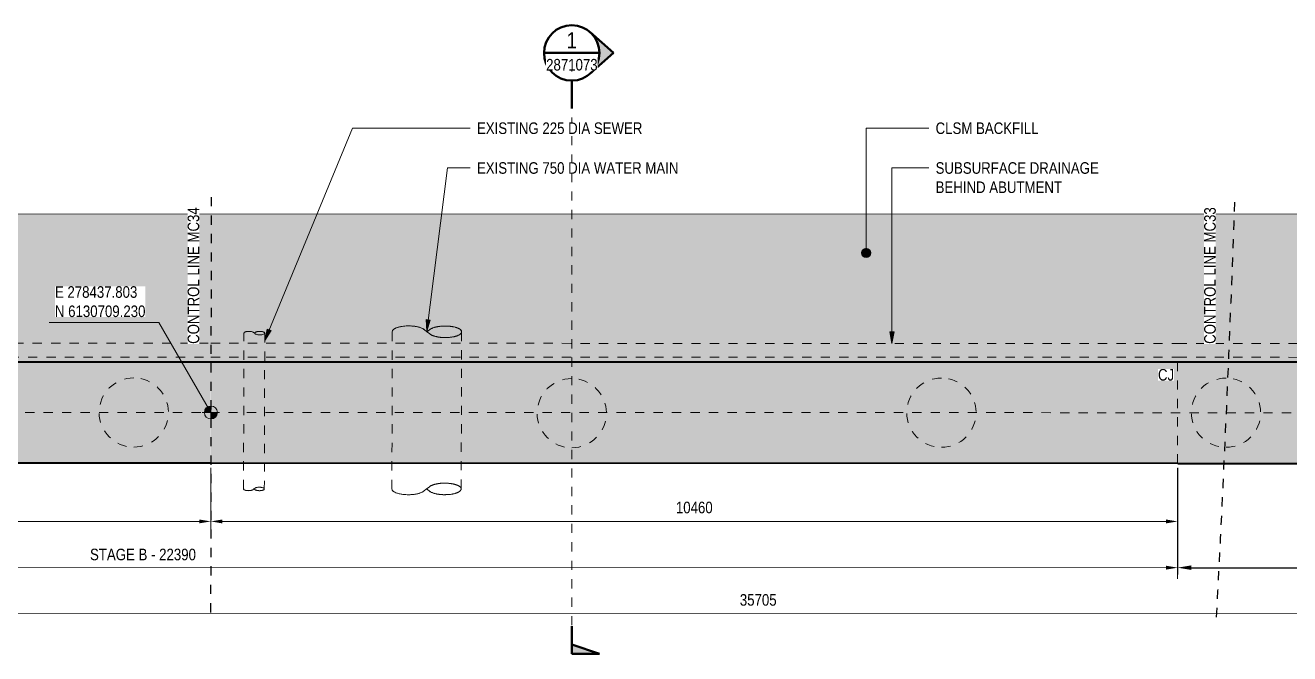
# Model space of a CAD drawing. Header units: metres. Extents: x 1652 to 1736, y -584 to 21.
# Drawn here: x 1663.91 to 1677.59, y -583.88 to -577.07 of the extents above; entities that cross this region are included whole.
import ezdxf

# ---------------------------------------------------------------- set-up
doc = ezdxf.new("R2010")
doc.units = ezdxf.units.M
for name, pattern in [('ControlLine', [0.02, 0.0125, -0.0025, 0.0025, -0.0025]), ('Dot_Section Line', [0.02, 0, -0.02]), ('JacobsDash', [0.0045, 0.003, -0.0015]), ('JacobsGridLine', [0.0145, 0.01, -0.001, 0.0025, -0.001])]:
    doc.linetypes.add(name, pattern=pattern)
doc.layers.get('Defpoints').update_dxf_attribs({"color": 41})
for name, color, linetype, lineweight in [('BRIDGE-ABUTMENT-CONC', 7, 'Continuous', 50), ('D-BDGE', 7, 'Continuous', 13), ('D-BDGE-FNDN-LINES-18-HID', 7, 'JacobsDash', 18), ('D-BDGE-LINE', 7, 'Continuous', 9), ('D-ENHA-ANNO-TEXT', 7, 'Continuous', 9), ('D-ENHA-GEN-LINE', 7, 'Continuous', 9), ('D-ENHA-GEN-LINE-GRIDS', 7, 'Continuous', 9), ('D-ENHA-TEXT', 7, 'Continuous', 9), ('D-ENHA-TEXT-DIMS', 7, 'Continuous', 9)]:
    doc.layers.add(name, color=color, linetype=linetype, lineweight=lineweight)
doc.styles.add('Arial Narrow', font='ARIALN.TTF', dxfattribs={"height": 0.175})
doc.styles.add('Arial Narrow_1', font='ARIALN.TTF', dxfattribs={"height": 0.125})
doc.dimstyles.new('____ddd____', dxfattribs={"dimscale": 0.3048, "dimtxt": 0.127929, "dimasz": 0.492126, "dimexe": 0.246063, "dimexo": 0.164042, "dimgap": 0.082021, "dimtad": 1, "dimdec": 0, "dimlfac": 1000, "dimzin": 0, "dimdsep": 46, "dimtxsty": 'Arial Narrow_1', "dimsah": 1, "dimcen": 0.09, "dimaunit": 1, "dimadec": 4, "dimazin": 0, "dimtfac": 1, "dimtdec": 4, "dimtix": 1, "dimtmove": 0, "dimatfit": 3, "dimfxl": 1, "dimtvp": 1, "dimtolj": 1, "dimtzin": 0, "dimarcsym": 2})
doc.dimstyles.new('Dimension_Standard_O__mm_', dxfattribs={"dimscale": 0.3048, "dimtxt": 0.127929, "dimasz": 0.410105, "dimexe": 0.393701, "dimexo": 0.246063, "dimgap": 0.246063, "dimtad": 1, "dimdec": 0, "dimlfac": 1000, "dimzin": 0, "dimdsep": 46, "dimtxsty": 'Arial Narrow_1', "dimsah": 1, "dimcen": 0.09, "dimaunit": 1, "dimadec": 4, "dimazin": 0, "dimtfac": 1, "dimtdec": 4, "dimtix": 1, "dimtmove": 0, "dimatfit": 3, "dimfxl": 1, "dimtvp": 1, "dimtfill": 1, "dimtolj": 1, "dimtzin": 0, "dimlwd": 18, "dimlwe": 18, "dimarcsym": 2})

# ---------------------------------------------------------------- blocks, each defined once
blk = doc.blocks.new('T2DPAA-T2D-PWA-RW-M2D-000002_ControlLinesMinor_rvt-1-DRG-2871071 - ABUTMENT A CONCRETE PLAN')
at = {"layer": 'D-BDGE', "color": 151, "linetype": 'ControlLine', "lineweight": 25, "true_color": 0x88c3ff}
blk.add_line((1665.918, -578.93), (1665.912, -583.481), dxfattribs=at)
blk.add_arc((1397.173, -569.01), 280, 357.0375, 357.96973, dxfattribs=at)
blk = doc.blocks.new('01_SFO_FRP_Pile_CastInPlace_CS - CAST-IN-PLACE PILE - 0750-7668704-DRG-2871071 - ABUTMENT A CONCRETE PLAN')
at = {"layer": 'D-BDGE-FNDN-LINES-18-HID', "color": 253, "true_color": 0x9e9e9e}
for start, end in [(90, 270), (270, 90)]:
    blk.add_arc((0, 0), 0.375, start, end, dxfattribs=at)
blk = doc.blocks.new('SC_DET_BREAK LINE - Pipe Break-5583387-DRG-2871071 - ABUTMENT A CONCRETE PLAN')
at = {"layer": 'D-BDGE-LINE', "color": 143, "lineweight": 13, "true_color": 0x78aac8}
for p, q in [((0.104, 0.006), (0.113, 0)), ((0.113, 0), (0.104, 0.006)), ((0.113, 0), (0.121, 0.006)), ((0.113, 0), (0.121, 0.006)), ((0.113, 0), (0.121, -0.006)), ((0.113, 0), (0.121, -0.006))]:
    blk.add_line(p, q, dxfattribs=at)
for centre, major_axis, start_param, end_param in [((0.054, 0), (-0.0536, 0), 5.829782, 6.283185), ((0.054, 0), (0.0536, 0), 2.212322, 2.658631), ((0.054, 0), (0.0536, 0), 1.731487, 2.18779), ((0.054, 0), (0.0536, 0), 1.273541, 1.731486), ((0.054, 0), (0.0536, 0), 0.802986, 1.25197), ((0.054, 0), (0.0536, 0), 0.321381, 0.776507), ((0.171, 0), (0.0536, 0), 2.289157, 2.304936), ((0.171, 0), (0.0536, 0), 1.772614, 1.790499), ((0.171, 0), (0.0536, 0), 1.291608, 1.303887), ((0.171, 0), (0.0536, 0), 1.261634, 1.27477), ((0.171, 0), (0.0536, 0), 3.97574, 3.994028), ((0.171, 0), (0.0536, 0), 4.471161, 4.510571), ((0.171, 0), (0.0536, 0), 4.979299, 5.021551), ((0.171, 0), (0.0536, 0), 5.491459, 5.514037)]:
    blk.add_ellipse(centre, major_axis=major_axis, ratio=0.349427, start_param=start_param, end_param=end_param, dxfattribs=at)
for points, knots in [([(0, 0), (0, 0.001), (0.001, 0.003), (0.003, 0.006), (0.007, 0.009), (0.013, 0.012), (0.019, 0.015), (0.03, 0.017), (0.045, 0.019), (0.064, 0.019), (0.082, 0.016), (0.094, 0.013), (0.101, 0.009), (0.103, 0.007), (0.104, 0.006)], [0, 0, 0, 0, 0.0625, 0.125, 0.1875, 0.25, 0.3125, 0.375, 0.5, 0.625, 0.75, 0.875, 0.9375, 1, 1, 1, 1]), ([(0.121, 0.006), (0.122, 0.007), (0.124, 0.009), (0.129, 0.012), (0.136, 0.014), (0.146, 0.017), (0.161, 0.019), (0.18, 0.019), (0.201, 0.016), (0.216, 0.011), (0.224, 0.005), (0.225, 0.002), (0.225, 0)], [0, 0, 0, 0, 0.0625, 0.125, 0.1875, 0.25, 0.375, 0.5, 0.625, 0.8125, 0.90625, 1, 1, 1, 1]), ([(0.121, -0.006), (0.122, -0.007), (0.125, -0.01), (0.133, -0.013), (0.143, -0.016), (0.159, -0.019), (0.18, -0.019), (0.204, -0.016), (0.218, -0.01), (0.224, -0.004), (0.225, -0.001), (0.225, 0)], [0, 0, 0, 0, 0.0416667, 0.0833333, 0.125, 0.1666667, 0.25, 0.3333333, 0.4166667, 0.4583333, 0.5, 0.5, 0.5, 0.5])]:
    blk.add_open_spline(points, degree=3, knots=knots, dxfattribs=at)
for points in [[(0.125, 0.009), (0.123, 0.008), (0.122, 0.007), (0.121, 0.006)], [(0.132, 0.013), (0.13, 0.012), (0.129, 0.011), (0.127, 0.011)], [(0.144, 0.016), (0.14, 0.015), (0.137, 0.015), (0.135, 0.014)], [(0.154, 0.018), (0.15, 0.017), (0.147, 0.017), (0.144, 0.016)], [(0.165, 0.019), (0.162, 0.019), (0.16, 0.018), (0.157, 0.018)], [(0.18, 0.019), (0.176, 0.019), (0.173, 0.019), (0.169, 0.019)], [(0.191, 0.017), (0.187, 0.018), (0.184, 0.018), (0.18, 0.019)], [(0.201, 0.016), (0.199, 0.016), (0.197, 0.017), (0.194, 0.017)], [(0.212, 0.012), (0.21, 0.013), (0.207, 0.014), (0.204, 0.015)], [(0.219, 0.009), (0.217, 0.01), (0.215, 0.011), (0.212, 0.012)], [(0.223, 0.005), (0.222, 0.006), (0.221, 0.007), (0.22, 0.008)], [(0.225, 0), (0.225, 0.001), (0.225, 0.003), (0.224, 0.004)]]:
    blk.add_open_spline(points, degree=3, dxfattribs=at)
blk = doc.blocks.new('SC_DET_BREAK LINE - Pipe Break-5582920-DRG-2871071 - ABUTMENT A CONCRETE PLAN')
at = {"layer": 'D-BDGE-LINE', "color": 143, "lineweight": 13, "true_color": 0x78aac8}
for p, q in [((0.348, 0.02), (0.375, 0)), ((0.375, 0), (0.348, 0.02)), ((0.375, 0), (0.402, 0.02)), ((0.375, 0), (0.402, 0.02)), ((0.375, 0), (0.402, -0.02)), ((0.375, 0), (0.402, -0.02))]:
    blk.add_line(p, q, dxfattribs=at)
for centre, major_axis, start_param, end_param in [((0.179, 0), (-0.179, 0), 6.031774, 6.283185), ((0.179, 0), (0.179, 0), 2.589456, 2.835865), ((0.179, 0), (0.179, 0), 2.318308, 2.551817), ((0.179, 0), (0.179, 0), 2.031695, 2.285263), ((0.179, 0), (0.179, 0), 1.470856, 1.990368), ((0.179, 0), (0.179, 0), 1.175735, 1.432761), ((0.179, 0), (0.179, 0), 0.906664, 1.149101), ((0.179, 0), (0.179, 0), 0.625525, 0.875596), ((0.179, 0), (0.179, 0), 0.321381, 0.574697), ((0.571, 0), (0.179, 0), 2.47074, 2.506032), ((0.571, 0), (0.179, 0), 2.244107, 2.269078), ((0.571, 0), (0.179, 0), 2.18791, 2.202643), ((0.571, 0), (0.179, 0), 1.91455, 1.970608), ((0.571, 0), (0.179, 0), 1.3529, 1.359044), ((0.571, 0), (0.179, 0), 1.293734, 1.31528), ((0.571, 0), (0.179, 0), 1.042377, 1.080831), ((0.571, 0), (0.179, 0), 1.006229, 1.0297), ((0.571, 0), (0.179, 0), 0.764279, 0.782075), ((0.571, 0), (0.179, 0), 0.405267, 0.418626), ((0.571, 0), (0.179, 0), 0.158538, 0.183407), ((0.571, 0), (0.179, 0), 0.095087, 0.124586), ((0.571, 0), (0.179, 0), 3.735313, 3.812445), ((0.571, 0), (0.179, 0), 4.014107, 4.095275), ((0.571, 0), (0.179, 0), 4.312577, 4.368635), ((0.571, 0), (0.179, 0), 4.924141, 4.989451), ((0.571, 0), (0.179, 0), 5.202354, 5.276956), ((0.571, 0), (0.179, 0), 5.501111, 5.553135), ((0.571, 0), (0.179, 0), 5.828661, 5.877918), ((0.571, 0), (0.179, 0), 6.099778, 6.188098)]:
    blk.add_ellipse(centre, major_axis=major_axis, ratio=0.349427, start_param=start_param, end_param=end_param, dxfattribs=at)
for points, knots in [([(0, 0), (0, 0.004), (0.002, 0.011), (0.01, 0.022), (0.024, 0.032), (0.042, 0.041), (0.064, 0.048), (0.09, 0.055), (0.119, 0.059), (0.16, 0.063), (0.213, 0.063), (0.263, 0.056), (0.297, 0.047), (0.319, 0.039), (0.336, 0.03), (0.345, 0.023), (0.348, 0.02)], [0, 0, 0, 0, 0.0625, 0.125, 0.1875, 0.25, 0.3125, 0.375, 0.4375, 0.5, 0.625, 0.75, 0.8125, 0.875, 0.9375, 1, 1, 1, 1]), ([(0.402, 0.02), (0.405, 0.023), (0.414, 0.03), (0.431, 0.039), (0.453, 0.047), (0.487, 0.056), (0.537, 0.063), (0.601, 0.063), (0.656, 0.056), (0.698, 0.045), (0.727, 0.032), (0.743, 0.019), (0.749, 0.008), (0.75, 0.003), (0.75, 0)], [0, 0, 0, 0, 0.0625, 0.125, 0.1875, 0.25, 0.375, 0.5, 0.625, 0.71875, 0.8125, 0.90625, 0.953125, 1, 1, 1, 1]), ([(0.418, 0.032), (0.415, 0.03), (0.409, 0.026), (0.404, 0.022), (0.402, 0.02)], [0.96266074, 0.96266074, 0.96266074, 0.96266074, 0.97916667, 1, 1, 1, 1]), ([(0.441, 0.043), (0.44, 0.042), (0.437, 0.041), (0.431, 0.039), (0.426, 0.036), (0.424, 0.035)], [0.92408623, 0.92408623, 0.92408623, 0.92408623, 0.92708333, 0.9375, 0.95107296, 0.95107296, 0.95107296, 0.95107296]), ([(0.479, 0.053), (0.476, 0.053), (0.47, 0.051), (0.462, 0.049), (0.455, 0.047), (0.451, 0.046), (0.449, 0.046)], [0.875, 0.875, 0.875, 0.875, 0.88541667, 0.89583333, 0.90625, 0.91216744, 0.91216744, 0.91216744, 0.91216744]), ([(0.513, 0.059), (0.511, 0.059), (0.506, 0.058), (0.497, 0.057), (0.488, 0.055), (0.482, 0.054), (0.479, 0.053)], [0.83804145, 0.83804145, 0.83804145, 0.83804145, 0.84375, 0.85416667, 0.86458333, 0.875, 0.875, 0.875, 0.875]), ([(0.55, 0.062), (0.549, 0.062), (0.545, 0.062), (0.537, 0.061), (0.53, 0.061), (0.525, 0.06), (0.525, 0.06)], [0.79962076, 0.79962076, 0.79962076, 0.79962076, 0.80208333, 0.8125, 0.82291667, 0.8254537, 0.8254537, 0.8254537, 0.8254537]), ([(0.6, 0.062), (0.597, 0.062), (0.59, 0.062), (0.579, 0.062), (0.57, 0.063), (0.565, 0.062), (0.563, 0.062)], [0.75, 0.75, 0.75, 0.75, 0.76041667, 0.77083333, 0.78125, 0.78685514, 0.78685514, 0.78685514, 0.78685514]), ([(0.636, 0.058), (0.634, 0.059), (0.629, 0.059), (0.62, 0.06), (0.61, 0.061), (0.603, 0.062), (0.6, 0.062)], [0.71316294, 0.71316294, 0.71316294, 0.71316294, 0.71875, 0.72916667, 0.73958333, 0.75, 0.75, 0.75, 0.75]), ([(0.67, 0.052), (0.669, 0.052), (0.666, 0.053), (0.659, 0.054), (0.652, 0.056), (0.648, 0.056), (0.648, 0.057)], [0.67467978, 0.67467978, 0.67467978, 0.67467978, 0.67708333, 0.6875, 0.69791667, 0.70027028, 0.70027028, 0.70027028, 0.70027028]), ([(0.707, 0.041), (0.705, 0.041), (0.701, 0.043), (0.693, 0.046), (0.686, 0.048), (0.682, 0.049), (0.681, 0.049)], [0.625, 0.625, 0.625, 0.625, 0.63541667, 0.64583333, 0.65625, 0.66183136, 0.66183136, 0.66183136, 0.66183136]), ([(0.728, 0.03), (0.728, 0.03), (0.725, 0.032), (0.72, 0.035), (0.714, 0.038), (0.71, 0.04), (0.707, 0.041)], [0.58797092, 0.58797092, 0.58797092, 0.58797092, 0.59375, 0.60416667, 0.61458333, 0.625, 0.625, 0.625, 0.625]), ([(0.743, 0.017), (0.742, 0.019), (0.739, 0.021), (0.736, 0.024), (0.734, 0.026), (0.734, 0.026)], [0.54923493, 0.54923493, 0.54923493, 0.54923493, 0.5625, 0.57291667, 0.57560992, 0.57560992, 0.57560992, 0.57560992]), ([(0.75, 0), (0.75, 0.002), (0.749, 0.007), (0.747, 0.011), (0.746, 0.013)], [0.5, 0.5, 0.5, 0.5, 0.52083333, 0.53711103, 0.53711103, 0.53711103, 0.53711103]), ([(0.402, -0.02), (0.404, -0.022), (0.41, -0.027), (0.419, -0.033), (0.43, -0.038), (0.439, -0.042), (0.446, -0.044), (0.453, -0.047), (0.462, -0.049), (0.47, -0.051), (0.479, -0.053), (0.488, -0.055), (0.497, -0.057), (0.507, -0.058), (0.517, -0.06), (0.527, -0.061), (0.537, -0.061), (0.548, -0.062), (0.558, -0.062), (0.569, -0.063), (0.579, -0.062), (0.59, -0.062), (0.6, -0.062), (0.61, -0.061), (0.62, -0.06), (0.631, -0.059), (0.64, -0.058), (0.65, -0.056), (0.659, -0.054), (0.668, -0.053), (0.677, -0.051), (0.685, -0.048), (0.693, -0.046), (0.701, -0.043), (0.708, -0.041), (0.714, -0.038), (0.722, -0.034), (0.729, -0.029), (0.735, -0.025), (0.739, -0.022), (0.742, -0.018), (0.746, -0.013), (0.749, -0.007), (0.75, -0.002), (0.75, 0)], [0, 0, 0, 0, 0.0208333, 0.0416667, 0.0625, 0.0729167, 0.0833333, 0.09375, 0.1041667, 0.1145833, 0.125, 0.1354167, 0.1458333, 0.15625, 0.1666667, 0.1770833, 0.1875, 0.1979167, 0.2083333, 0.21875, 0.2291667, 0.2395833, 0.25, 0.2604167, 0.2708333, 0.28125, 0.2916667, 0.3020833, 0.3125, 0.3229167, 0.3333333, 0.34375, 0.3541667, 0.3645833, 0.375, 0.3854167, 0.3958333, 0.4166667, 0.4270833, 0.4375, 0.4479167, 0.4583333, 0.4791667, 0.5, 0.5, 0.5, 0.5])]:
    blk.add_open_spline(points, degree=3, knots=knots, dxfattribs=at)
blk = doc.blocks.new('SC_DET_BREAK LINE - Pipe Break-6187711-DRG-2871071 - ABUTMENT A CONCRETE PLAN')
at = {"layer": 'D-BDGE-LINE', "color": 143, "lineweight": 13, "true_color": 0x78aac8}
for p, q in [((0.121, 0.006), (0.113, 0)), ((0.113, 0), (0.121, 0.006)), ((0.113, 0), (0.104, -0.006)), ((0.113, 0), (0.104, -0.006)), ((0.121, -0.006), (0.113, 0)), ((0.113, 0), (0.121, -0.006))]:
    blk.add_line(p, q, dxfattribs=at)
for centre, start_param, end_param in [((0.054, 0), 3.141593, 3.594996), ((0.171, 0), 2.289157, 2.307446), ((0.171, 0), 1.772614, 1.812024), ((0.171, 0), 1.261634, 1.303887), ((0.171, 0), 0.769149, 0.791727), ((0.054, 0), 3.624554, 4.070863), ((0.054, 0), 4.095395, 5.009644), ((0.054, 0), 5.031215, 5.480199), ((0.054, 0), 5.506678, 5.961804), ((0.171, 0), 3.978249, 3.994028), ((0.171, 0), 4.492686, 4.510571), ((0.171, 0), 4.979299, 4.991577), ((0.171, 0), 5.008415, 5.021551)]:
    blk.add_ellipse(centre, major_axis=(0.0536, 0), ratio=0.349427, start_param=start_param, end_param=end_param, dxfattribs=at)
for points, knots in [([(0.104, -0.006), (0.103, -0.007), (0.101, -0.009), (0.096, -0.012), (0.089, -0.014), (0.079, -0.017), (0.064, -0.019), (0.045, -0.019), (0.024, -0.016), (0.009, -0.011), (0.001, -0.005), (0, -0.002), (0, 0)], [0, 0, 0, 0, 0.0625, 0.125, 0.1875, 0.25, 0.375, 0.5, 0.625, 0.8125, 0.90625, 1, 1, 1, 1]), ([(0.225, 0), (0.225, -0.001), (0.224, -0.003), (0.222, -0.006), (0.218, -0.01), (0.212, -0.012), (0.206, -0.015), (0.195, -0.017), (0.18, -0.019), (0.161, -0.019), (0.143, -0.016), (0.131, -0.013), (0.124, -0.009), (0.122, -0.007), (0.121, -0.006)], [0, 0, 0, 0, 0.0625, 0.125, 0.1875, 0.25, 0.3125, 0.375, 0.5, 0.625, 0.75, 0.875, 0.9375, 1, 1, 1, 1])]:
    blk.add_open_spline(points, degree=3, knots=knots, dxfattribs=at)
for points in [[(0.225, 0), (0.225, 0.001), (0.224, 0.004), (0.22, 0.009), (0.213, 0.012), (0.203, 0.015), (0.192, 0.017), (0.18, 0.019), (0.167, 0.019), (0.155, 0.018), (0.143, 0.016), (0.133, 0.013), (0.125, 0.01), (0.122, 0.007), (0.121, 0.006)], [(0.224, -0.004), (0.225, -0.003), (0.225, -0.001), (0.225, 0)], [(0.121, -0.006), (0.122, -0.007), (0.123, -0.008), (0.125, -0.01)], [(0.127, -0.011), (0.129, -0.011), (0.13, -0.012), (0.132, -0.013)], [(0.135, -0.014), (0.137, -0.015), (0.14, -0.015), (0.144, -0.016)], [(0.144, -0.016), (0.147, -0.017), (0.15, -0.017), (0.154, -0.018)], [(0.157, -0.018), (0.16, -0.018), (0.162, -0.019), (0.165, -0.019)], [(0.169, -0.019), (0.173, -0.019), (0.176, -0.019), (0.18, -0.019)], [(0.18, -0.019), (0.184, -0.018), (0.187, -0.018), (0.191, -0.017)], [(0.194, -0.017), (0.197, -0.017), (0.199, -0.016), (0.201, -0.016)], [(0.204, -0.015), (0.207, -0.014), (0.21, -0.013), (0.212, -0.012)], [(0.212, -0.012), (0.215, -0.011), (0.217, -0.01), (0.219, -0.009)], [(0.22, -0.008), (0.221, -0.007), (0.222, -0.006), (0.223, -0.005)]]:
    blk.add_open_spline(points, degree=3, dxfattribs=at)
blk = doc.blocks.new('SC_DET_BREAK LINE - Pipe Break-6187712-DRG-2871071 - ABUTMENT A CONCRETE PLAN')
at = {"layer": 'D-BDGE-LINE', "color": 143, "lineweight": 13, "true_color": 0x78aac8}
for p, q in [((0.402, 0.02), (0.375, 0)), ((0.375, 0), (0.402, 0.02)), ((0.375, 0), (0.348, -0.02)), ((0.375, 0), (0.348, -0.02)), ((0.402, -0.02), (0.375, 0)), ((0.375, 0), (0.402, -0.02))]:
    blk.add_line(p, q, dxfattribs=at)
for centre, start_param, end_param in [((0.179, 0), 3.141593, 3.393004), ((0.571, 0), 2.47074, 2.547873), ((0.571, 0), 2.18791, 2.269078), ((0.571, 0), 1.91455, 1.970608), ((0.571, 0), 1.293734, 1.359044), ((0.571, 0), 1.006229, 1.080831), ((0.571, 0), 0.73005, 0.782075), ((0.571, 0), 0.405267, 0.454525), ((0.571, 0), 0.095087, 0.183407), ((0.179, 0), 3.44732, 3.69373), ((0.179, 0), 3.731369, 3.964877), ((0.179, 0), 3.997922, 4.25149), ((0.179, 0), 4.292817, 4.81233), ((0.179, 0), 4.850424, 5.10745), ((0.179, 0), 5.134084, 5.376522), ((0.179, 0), 5.407589, 5.65766), ((0.179, 0), 5.708488, 5.961804), ((0.571, 0), 3.777154, 3.812445), ((0.571, 0), 4.014107, 4.039078), ((0.571, 0), 4.080543, 4.095275), ((0.571, 0), 4.312577, 4.368635), ((0.571, 0), 4.924141, 4.930285), ((0.571, 0), 4.967906, 4.989451), ((0.571, 0), 5.202354, 5.240808), ((0.571, 0), 5.253485, 5.276956), ((0.571, 0), 5.501111, 5.518906), ((0.571, 0), 5.864559, 5.877918), ((0.571, 0), 6.099778, 6.124648), ((0.571, 0), 6.158599, 6.188098)]:
    blk.add_ellipse(centre, major_axis=(0.179, 0), ratio=0.349427, start_param=start_param, end_param=end_param, dxfattribs=at)
for points, knots in [([(0.348, -0.02), (0.345, -0.023), (0.336, -0.03), (0.319, -0.039), (0.297, -0.047), (0.263, -0.056), (0.213, -0.063), (0.149, -0.063), (0.094, -0.056), (0.052, -0.045), (0.023, -0.032), (0.007, -0.019), (0.001, -0.008), (0, -0.003), (0, 0)], [0, 0, 0, 0, 0.0625, 0.125, 0.1875, 0.25, 0.375, 0.5, 0.625, 0.71875, 0.8125, 0.90625, 0.953125, 1, 1, 1, 1]), ([(0.75, 0), (0.75, 0.002), (0.749, 0.007), (0.746, 0.015), (0.74, 0.02), (0.735, 0.025), (0.731, 0.028), (0.726, 0.032), (0.72, 0.035), (0.714, 0.038), (0.708, 0.041), (0.701, 0.043), (0.693, 0.046), (0.685, 0.048), (0.677, 0.051), (0.668, 0.053), (0.659, 0.054), (0.65, 0.056), (0.64, 0.058), (0.631, 0.059), (0.62, 0.06), (0.61, 0.061), (0.6, 0.062), (0.59, 0.062), (0.579, 0.062), (0.569, 0.063), (0.558, 0.062), (0.548, 0.062), (0.537, 0.061), (0.527, 0.061), (0.517, 0.06), (0.507, 0.058), (0.497, 0.057), (0.488, 0.055), (0.479, 0.053), (0.47, 0.051), (0.462, 0.049), (0.453, 0.047), (0.446, 0.044), (0.439, 0.042), (0.43, 0.038), (0.419, 0.033), (0.41, 0.027), (0.404, 0.022), (0.402, 0.02)], [0.5, 0.5, 0.5, 0.5, 0.5208333, 0.5416667, 0.5625, 0.5729167, 0.5833333, 0.59375, 0.6041667, 0.6145833, 0.625, 0.6354167, 0.6458333, 0.65625, 0.6666667, 0.6770833, 0.6875, 0.6979167, 0.7083333, 0.71875, 0.7291667, 0.7395833, 0.75, 0.7604167, 0.7708333, 0.78125, 0.7916667, 0.8020833, 0.8125, 0.8229167, 0.8333333, 0.84375, 0.8541667, 0.8645833, 0.875, 0.8854167, 0.8958333, 0.90625, 0.9166667, 0.9270833, 0.9375, 0.9583333, 0.9791667, 1, 1, 1, 1]), ([(0.75, 0), (0.75, -0.004), (0.748, -0.011), (0.74, -0.022), (0.726, -0.032), (0.708, -0.041), (0.686, -0.048), (0.66, -0.055), (0.631, -0.059), (0.59, -0.063), (0.537, -0.063), (0.487, -0.056), (0.453, -0.047), (0.431, -0.039), (0.414, -0.03), (0.405, -0.023), (0.402, -0.02)], [0, 0, 0, 0, 0.0625, 0.125, 0.1875, 0.25, 0.3125, 0.375, 0.4375, 0.5, 0.625, 0.75, 0.8125, 0.875, 0.9375, 1, 1, 1, 1]), ([(0.746, -0.013), (0.747, -0.011), (0.749, -0.007), (0.75, -0.002), (0.75, 0)], [0.46288897, 0.46288897, 0.46288897, 0.46288897, 0.47916667, 0.5, 0.5, 0.5, 0.5]), ([(0.402, -0.02), (0.404, -0.022), (0.409, -0.026), (0.415, -0.03), (0.418, -0.032)], [0, 0, 0, 0, 0.02083333, 0.03733926, 0.03733926, 0.03733926, 0.03733926]), ([(0.424, -0.035), (0.426, -0.036), (0.431, -0.039), (0.437, -0.041), (0.44, -0.042), (0.441, -0.043)], [0.04892704, 0.04892704, 0.04892704, 0.04892704, 0.0625, 0.07291667, 0.07591377, 0.07591377, 0.07591377, 0.07591377]), ([(0.449, -0.046), (0.451, -0.046), (0.455, -0.047), (0.462, -0.049), (0.47, -0.051), (0.476, -0.053), (0.479, -0.053)], [0.08783256, 0.08783256, 0.08783256, 0.08783256, 0.09375, 0.10416667, 0.11458333, 0.125, 0.125, 0.125, 0.125]), ([(0.479, -0.053), (0.482, -0.054), (0.488, -0.055), (0.497, -0.057), (0.506, -0.058), (0.511, -0.059), (0.513, -0.059)], [0.125, 0.125, 0.125, 0.125, 0.13541667, 0.14583333, 0.15625, 0.16195855, 0.16195855, 0.16195855, 0.16195855]), ([(0.525, -0.06), (0.525, -0.06), (0.53, -0.061), (0.537, -0.061), (0.545, -0.062), (0.549, -0.062), (0.55, -0.062)], [0.1745463, 0.1745463, 0.1745463, 0.1745463, 0.17708333, 0.1875, 0.19791667, 0.20037924, 0.20037924, 0.20037924, 0.20037924]), ([(0.563, -0.062), (0.565, -0.062), (0.57, -0.063), (0.579, -0.062), (0.59, -0.062), (0.597, -0.062), (0.6, -0.062)], [0.21314486, 0.21314486, 0.21314486, 0.21314486, 0.21875, 0.22916667, 0.23958333, 0.25, 0.25, 0.25, 0.25]), ([(0.6, -0.062), (0.603, -0.062), (0.61, -0.061), (0.62, -0.06), (0.629, -0.059), (0.634, -0.059), (0.636, -0.058)], [0.25, 0.25, 0.25, 0.25, 0.26041667, 0.27083333, 0.28125, 0.28683706, 0.28683706, 0.28683706, 0.28683706]), ([(0.648, -0.057), (0.648, -0.056), (0.652, -0.056), (0.659, -0.054), (0.666, -0.053), (0.669, -0.052), (0.67, -0.052)], [0.29972972, 0.29972972, 0.29972972, 0.29972972, 0.30208333, 0.3125, 0.32291667, 0.32532022, 0.32532022, 0.32532022, 0.32532022]), ([(0.681, -0.049), (0.682, -0.049), (0.686, -0.048), (0.693, -0.046), (0.701, -0.043), (0.705, -0.041), (0.707, -0.041)], [0.33816864, 0.33816864, 0.33816864, 0.33816864, 0.34375, 0.35416667, 0.36458333, 0.375, 0.375, 0.375, 0.375]), ([(0.707, -0.041), (0.71, -0.04), (0.714, -0.038), (0.721, -0.034), (0.726, -0.031), (0.728, -0.03)], [0.375, 0.375, 0.375, 0.375, 0.38541667, 0.39583333, 0.41202908, 0.41202908, 0.41202908, 0.41202908]), ([(0.734, -0.026), (0.734, -0.026), (0.736, -0.024), (0.739, -0.022), (0.742, -0.019), (0.743, -0.017), (0.743, -0.017)], [0.42439008, 0.42439008, 0.42439008, 0.42439008, 0.42708333, 0.4375, 0.44791667, 0.45076507, 0.45076507, 0.45076507, 0.45076507])]:
    blk.add_open_spline(points, degree=3, knots=knots, dxfattribs=at)
blk = doc.blocks.new('Section - sectionTail-4870194-DRG-2871071 - ABUTMENT A CONCRETE PLAN')
at = {"layer": 'D-ENHA-ANNO-TEXT'}
blk.add_hatch(color=256, dxfattribs=at).paths.add_polyline_path([(-0.006, 0.006), (-0.004, 0), (-0.006, 0)])
at = {"layer": 'D-ENHA-ANNO-TEXT', "lineweight": 50}
for p, q in [((-0.006, 0.006), (-0.006, 0)), ((-0.004, 0), (-0.006, 0.006)), ((-0.006, 0), (-0.004, 0)), ((-0.006, 0), (0, 0))]:
    blk.add_line(p, q, dxfattribs=at)
blk = doc.blocks.new('Section - SectionHead-4898858-DRG-2871071 - ABUTMENT A CONCRETE PLAN')
at = {"layer": 'D-ENHA-ANNO-TEXT'}
h = blk.add_hatch(color=256, dxfattribs=at)
edge = h.paths.add_edge_path()
edge.add_line((-0.002, 0.009), (0.00247, 0.004))
edge.add_arc((-0.002, 0), 0.006, 41.8277, 138.1723)
edge.add_line((-0.00647, 0.004), (-0.002, 0.009))
at = {"layer": 'D-ENHA-ANNO-TEXT', "lineweight": 50}
for p, q in [((-0.002, 0.009), (-0.00647, 0.004)), ((0.00247, 0.004), (-0.002, 0.009)), ((0.004, 0), (0.01, 0))]:
    blk.add_line(p, q, dxfattribs=at)
for start, end in [(360, 180), (180, 360)]:
    blk.add_arc((-0.002, 0), 0.006, start, end, dxfattribs=at)
blk = doc.blocks.new('CS_SYMB_SETOUT POINT - 5mm-5523154-DRG-2871071 - ABUTMENT A CONCRETE PLAN')
at = {"layer": 'D-ENHA-GEN-LINE'}
h = blk.add_hatch(color=256, dxfattribs=at)
edge = h.paths.add_edge_path()
edge.add_line((0, 0.0014), (0, 0))
edge.add_line((0, 0), (-0.0014, 0))
edge.add_arc((0, 0), 0.0014, 90, 180, ccw=False)
h = blk.add_hatch(color=256, dxfattribs=at)
edge = h.paths.add_edge_path()
edge.add_line((0, -0.0014), (0, 0))
edge.add_line((0, 0), (0.0014, 0))
edge.add_arc((0, 0), 0.0014, 270, 360, ccw=False)
for p, q in [((-0.0019, 0), (0.0019, 0)), ((-0.0014, 0), (0, 0)), ((0, -0.0019), (0, 0.0019)), ((0, 0), (0, 0.0014)), ((0.0014, 0), (0, 0)), ((0, 0), (0, -0.0014))]:
    blk.add_line(p, q, dxfattribs=at)
blk.add_circle((0, 0), 0.0014, dxfattribs=at)
for start, end in [(90, 180), (270, 360)]:
    blk.add_arc((0, 0), 0.0014, start, end, dxfattribs=at)
blk = doc.blocks.new('DIMBLOCK2-DRG-2871071 - ABUTMENT A CONCRETE PLAN')
at = {"layer": 'D-ENHA-TEXT-DIMS', "color": 0, "lineweight": 18, "transparency": 16777216}
for p, q in [((1653.986, -581.336), (1653.986, -582.564)), ((1665.914, -581.862), (1665.914, -582.564)), ((1654.111, -582.444), (1665.789, -582.444))]:
    blk.add_line(p, q, dxfattribs=at)
at = {"layer": 'D-ENHA-TEXT-DIMS', "color": 0, "transparency": 16777216}
for points in [[(1654.111, -582.423), (1654.111, -582.465), (1653.986, -582.444)], [(1665.789, -582.423), (1665.789, -582.465), (1665.914, -582.444)]]:
    blk.add_solid(points, dxfattribs=at)
at = {"layer": 'Defpoints', "color": 0, "transparency": 16777216}
for p in [(1653.986, -581.261), (1665.914, -581.787), (1665.914, -582.444)]:
    blk.add_point(p, dxfattribs=at)
at = {"layer": 'D-ENHA-TEXT-DIMS', "color": 0, "lineweight": 18, "transparency": 16777216, "insert": (1659.95, -582.294), "char_height": 0.125, "width": 0.47516, "attachment_point": 5, "style": 'Arial Narrow_1', "bg_fill": 3, "box_fill_scale": 1.1, "bg_fill_color": 256, "bg_fill_true_color": 13158600, "bg_fill_transparency": 0}
blk.add_mtext('\\A1;11930\u200e', dxfattribs=at)
blk = doc.blocks.new('DIMBLOCK3-DRG-2871071 - ABUTMENT A CONCRETE PLAN')
at = {"layer": 'D-ENHA-TEXT-DIMS', "color": 0, "lineweight": 18, "transparency": 16777216}
for p, q in [((1665.914, -581.862), (1665.914, -582.564)), ((1676.377, -581.864), (1676.377, -582.564)), ((1666.039, -582.444), (1676.252, -582.444))]:
    blk.add_line(p, q, dxfattribs=at)
at = {"layer": 'D-ENHA-TEXT-DIMS', "color": 0, "transparency": 16777216}
for points in [[(1666.039, -582.423), (1666.039, -582.465), (1665.914, -582.444)], [(1676.252, -582.423), (1676.252, -582.465), (1676.377, -582.444)]]:
    blk.add_solid(points, dxfattribs=at)
at = {"layer": 'Defpoints', "color": 0, "transparency": 16777216}
for p in [(1665.914, -581.787), (1676.377, -581.789), (1676.377, -582.444)]:
    blk.add_point(p, dxfattribs=at)
at = {"layer": 'D-ENHA-TEXT-DIMS', "color": 0, "lineweight": 18, "transparency": 16777216, "insert": (1671.146, -582.294), "char_height": 0.125, "width": 0.47516, "attachment_point": 5, "style": 'Arial Narrow_1', "bg_fill": 3, "box_fill_scale": 1.1, "bg_fill_color": 256, "bg_fill_true_color": 13158600, "bg_fill_transparency": 0}
blk.add_mtext('\\A1;10460\u200e', dxfattribs=at)
blk = doc.blocks.new('DIMBLOCK6-DRG-2871071 - ABUTMENT A CONCRETE PLAN')
at = {"layer": 'D-ENHA-TEXT-DIMS', "color": 0, "lineweight": -2, "transparency": 16777216}
for p, q in [((1689.693, -581.344), (1689.692, -583.023)), ((1676.376, -581.866), (1676.376, -583.02)), ((1676.526, -582.945), (1689.542, -582.948))]:
    blk.add_line(p, q, dxfattribs=at)
at = {"layer": 'D-ENHA-TEXT-DIMS', "color": 0, "transparency": 16777216}
for points in [[(1676.526, -582.92), (1676.526, -582.97), (1676.376, -582.945)], [(1689.542, -582.923), (1689.542, -582.973), (1689.692, -582.948)]]:
    blk.add_solid(points, dxfattribs=at)
at = {"layer": 'Defpoints', "color": 0, "transparency": 16777216}
for p in [(1689.693, -581.294), (1676.376, -581.816), (1689.692, -582.948)]:
    blk.add_point(p, dxfattribs=at)
at = {"layer": 'D-ENHA-TEXT-DIMS', "color": 0, "transparency": 16777216, "insert": (1683.034, -582.857), "char_height": 0.125, "width": 1.37432, "attachment_point": 5, "rotation": 359.9879, "style": 'Arial Narrow_1'}
blk.add_mtext('\\A1;STAGE A - 13315', dxfattribs=at)
blk = doc.blocks.new('DIMBLOCK7-DRG-2871071 - ABUTMENT A CONCRETE PLAN')
at = {"layer": 'D-ENHA-TEXT-DIMS', "color": 0, "lineweight": 18, "transparency": 16777216}
for p, q in [((1653.985, -581.886), (1653.984, -583.06)), ((1676.376, -581.891), (1676.376, -583.065)), ((1676.251, -582.945), (1654.109, -582.94))]:
    blk.add_line(p, q, dxfattribs=at)
at = {"layer": 'D-ENHA-TEXT-DIMS', "color": 0, "transparency": 16777216}
for points in [[(1654.109, -582.919), (1654.109, -582.961), (1653.984, -582.94)], [(1676.251, -582.924), (1676.251, -582.966), (1676.376, -582.945)]]:
    blk.add_solid(points, dxfattribs=at)
at = {"layer": 'Defpoints', "color": 0, "transparency": 16777216}
for p in [(1653.985, -581.811), (1676.376, -581.816), (1653.984, -582.94)]:
    blk.add_point(p, dxfattribs=at)
at = {"layer": 'D-ENHA-TEXT-DIMS', "color": 0, "lineweight": 18, "transparency": 16777216, "insert": (1665.18, -582.803), "char_height": 0.125, "width": 1.37432, "attachment_point": 5, "rotation": 359.9879, "style": 'Arial Narrow_1', "bg_fill": 3, "box_fill_scale": 1.1, "bg_fill_color": 256, "bg_fill_true_color": 13158600, "bg_fill_transparency": 0}
blk.add_mtext('\\A1;STAGE B - 22390', dxfattribs=at)
blk = doc.blocks.new('DIMBLOCK8-DRG-2871071 - ABUTMENT A CONCRETE PLAN')
at = {"layer": 'D-ENHA-TEXT-DIMS', "color": 0, "lineweight": 18, "transparency": 16777216}
for p, q in [((1689.693, -581.344), (1689.692, -583.568)), ((1653.985, -581.886), (1653.984, -583.56)), ((1689.567, -583.448), (1654.109, -583.44))]:
    blk.add_line(p, q, dxfattribs=at)
at = {"layer": 'D-ENHA-TEXT-DIMS', "color": 0, "transparency": 16777216}
for points in [[(1654.109, -583.419), (1654.109, -583.461), (1653.984, -583.44)], [(1689.567, -583.427), (1689.567, -583.469), (1689.692, -583.448)]]:
    blk.add_solid(points, dxfattribs=at)
at = {"layer": 'Defpoints', "color": 0, "transparency": 16777216}
for p in [(1689.693, -581.269), (1653.985, -581.811), (1653.984, -583.44)]:
    blk.add_point(p, dxfattribs=at)
at = {"layer": 'D-ENHA-TEXT-DIMS', "color": 0, "lineweight": 18, "transparency": 16777216, "insert": (1671.838, -583.295), "char_height": 0.125, "width": 0.47516, "attachment_point": 5, "rotation": 359.9879, "style": 'Arial Narrow_1', "bg_fill": 3, "box_fill_scale": 1.1, "bg_fill_color": 256, "bg_fill_true_color": 13158600, "bg_fill_transparency": 0}
blk.add_mtext('\\A1;35705\u200e', dxfattribs=at)

msp = doc.modelspace()

# ---------------------------------------------------------------- hatches: boundary and pattern name
at = {"layer": 'BRIDGE-ABUTMENT-CONC', "lineweight": 5, "true_color": 0xc0c0c0}
for points in [[(1665.9143, -581.8139), (1665.9144, -580.7139), (1653.9859, -580.7113), (1653.9857, -581.8113), (1663.8205, -581.8134)], [(1676.3772, -581.8161), (1676.3772, -581.8065), (1676.2815, -581.8065), (1676.2815, -580.7273), (1676.3774, -580.7273), (1676.3773, -580.7161), (1665.9145, -580.7139), (1665.9146, -581.8139), (1676.2815, -581.816)], [(1689.6404, -581.8189), (1689.7451, -580.7189), (1676.3774, -580.7161), (1676.3774, -580.7273), (1676.4615, -580.7273), (1676.4615, -581.8065), (1676.3772, -581.8065), (1676.3774, -581.8161), (1688.5916, -581.8187), (1689.509, -581.8188)]]:
    msp.add_hatch(color=9, dxfattribs=at).paths.add_polyline_path(points)
at = {"layer": 'D-BDGE-LINE'}
h = msp.add_hatch(dxfattribs=at)
h.set_pattern_fill('FP_1', color=256, style=0, pattern_type=2)
h.set_pattern_definition([(0, (1254.508, -2313.648), (0.15875, 0.15875), [0.15875, -0.15875])])
h.paths.add_polyline_path([(1688.6902, -580.7187), (1688.8426, -579.1195), (1653.9853, -579.1113), (1653.9853, -580.7113), (1678.4996, -580.7165), (1688.6902, -580.7187)])
h.paths.add_polyline_path([(1687.8058, -580.3969), (1687.7947, -580.3958), (1687.7854, -580.3931), (1687.7802, -580.3897), (1687.7693, -580.3807), (1687.7631, -580.3784), (1687.7555, -580.3767), (1687.7471, -580.3761), (1687.7375, -580.3767), (1687.7326, -580.3778), (1687.7283, -580.3801), (1687.7271, -580.3814), (1687.7266, -580.3828), (1687.7066, -580.3813), (1687.7089, -580.3506), (1687.8485, -580.3608), (1687.8463, -580.3916), (1687.8263, -580.3901), (1687.8255, -580.392), (1687.8235, -580.3937), (1687.8171, -580.3959), (1687.8123, -580.3966), (1687.807, -580.3968)])
h.paths.add_polyline_path([(1687.6562, -580.3969), (1687.6452, -580.3958), (1687.6359, -580.3931), (1687.6307, -580.3897), (1687.6197, -580.3807), (1687.6136, -580.3784), (1687.6059, -580.3767), (1687.5976, -580.3761), (1687.588, -580.3767), (1687.5831, -580.3778), (1687.5787, -580.3801), (1687.5775, -580.3814), (1687.577, -580.3828), (1687.5571, -580.3813), (1687.5594, -580.3506), (1687.699, -580.3608), (1687.6967, -580.3916), (1687.6768, -580.3901), (1687.676, -580.392), (1687.6739, -580.3937), (1687.6675, -580.3959), (1687.6627, -580.3966), (1687.6574, -580.3968)])
h.paths.add_polyline_path([(1687.5057, -580.3969), (1687.4947, -580.3958), (1687.4854, -580.3931), (1687.4802, -580.3897), (1687.4692, -580.3807), (1687.4631, -580.3784), (1687.4554, -580.3767), (1687.4448, -580.3761), (1687.4375, -580.3767), (1687.4326, -580.3778), (1687.4282, -580.3801), (1687.427, -580.3814), (1687.4265, -580.3828), (1687.4066, -580.3813), (1687.4089, -580.3506), (1687.5485, -580.3608), (1687.5462, -580.3916), (1687.5263, -580.3901), (1687.5255, -580.392), (1687.5234, -580.3937), (1687.517, -580.3959), (1687.5122, -580.3966), (1687.5069, -580.3968)])
h.paths.add_polyline_path([(1687.3503, -580.3969), (1687.3393, -580.3958), (1687.3299, -580.3931), (1687.3247, -580.3897), (1687.3138, -580.3807), (1687.3076, -580.3784), (1687.3, -580.3767), (1687.2916, -580.3761), (1687.282, -580.3767), (1687.2771, -580.3778), (1687.2728, -580.3801), (1687.2716, -580.3814), (1687.2711, -580.3828), (1687.2511, -580.3813), (1687.2534, -580.3506), (1687.393, -580.3608), (1687.3908, -580.3916), (1687.3708, -580.3901), (1687.37, -580.392), (1687.368, -580.3937), (1687.3616, -580.3959), (1687.3568, -580.3966), (1687.3515, -580.3968)])
at = {"layer": 'D-BDGE-LINE', "true_color": 0xc0c0c0}
msp.add_hatch(color=9, dxfattribs=at).paths.add_polyline_path([(1676.2815, -581.8065), (1676.4615, -581.8065), (1676.4615, -580.7273), (1676.2815, -580.7273)])
at = {"layer": 'D-ENHA-TEXT'}
h = msp.add_hatch(color=256, dxfattribs=at)
edge = h.paths.add_edge_path()
edge.add_arc((1673.0061, -579.5354), 0.05, 0, 360)
for points in [[(1668.2505, -580.3843), (1668.2882, -580.2631), (1668.2445, -580.2576)], [(1666.498, -580.4838), (1666.5661, -580.3767), (1666.5254, -580.3599)], [(1673.2855, -580.5149), (1673.3075, -580.3899), (1673.2635, -580.3899)]]:
    msp.add_hatch(color=256, dxfattribs=at).paths.add_polyline_path(points)

# ---------------------------------------------------------------- linework, layer by layer
at = {"layer": 'BRIDGE-ABUTMENT-CONC', "lineweight": 40}
for p, q in [((1653.9869, -580.7113), (1665.9145, -580.7139)), ((1665.9145, -580.7139), (1665.9155, -580.7139)), ((1665.9155, -580.7139), (1676.3774, -580.7161)), ((1676.3774, -580.7161), (1676.3784, -580.7161)), ((1676.3784, -580.7161), (1689.7451, -580.7189)), ((1665.9143, -581.8139), (1653.9857, -581.8113)), ((1676.3772, -581.8161), (1665.9143, -581.8139)), ((1676.3772, -581.8161), (1689.6404, -581.8189))]:
    msp.add_line(p, q, dxfattribs=at)
at = {"layer": 'D-BDGE', "lineweight": 18}
msp.add_line((1688.8426, -579.1195), (1653.9853, -579.1113), dxfattribs=at)
at = {"layer": 'D-BDGE', "color": 143, "linetype": 'JacobsDash', "lineweight": 18, "true_color": 0x78aac8}
for p, q in [((1666.2683, -582.092), (1666.2728, -580.4036)), ((1666.4978, -580.4042), (1666.4933, -582.092)), ((1667.8736, -582.092), (1667.8782, -580.3882)), ((1668.6282, -580.3902), (1668.6236, -582.092)), ((1653.786, -580.5113), (1665.9146, -580.5139)), ((1665.9145, -580.5139), (1676.3775, -580.5161)), ((1676.3775, -580.5161), (1688.6499, -580.5187)), ((1653.9359, -580.6613), (1665.9146, -580.6639)), ((1665.9145, -580.6639), (1676.3775, -580.6661)), ((1676.3775, -580.6661), (1688.4999, -580.6686))]:
    msp.add_line(p, q, dxfattribs=at)
at = {"layer": 'D-BDGE', "linetype": 'JacobsDash', "lineweight": 18}
msp.add_line((1676.3758, -581.8161), (1676.376, -580.7161), dxfattribs=at)
at = {"layer": 'D-ENHA-ANNO-TEXT', "lineweight": 50}
msp.add_line((1669.5204, -577.3691), (1670.1204, -577.3691), dxfattribs=at)
at = {"layer": 'D-ENHA-ANNO-TEXT', "color": 7, "linetype": 'Dot_Section Line', "true_color": 0xffffff}
msp.add_line((1669.8204, -577.4691), (1669.8204, -583.5773), dxfattribs=at)
at = {"layer": 'D-ENHA-ANNO-TEXT', "lineweight": 18}
msp.add_line((1665.3525, -580.29), (1664.1654, -580.29), dxfattribs=at)
at = {"layer": 'D-ENHA-GEN-LINE-GRIDS', "linetype": 'JacobsGridLine', "lineweight": 18}
msp.add_line((1691.0047, -581.2692), (1651.9524, -581.2609), dxfattribs=at)
at = {"layer": 'D-ENHA-TEXT'}
for p, q in [((1666.498, -580.4838), (1667.4491, -578.1843)), ((1667.4491, -578.1843), (1668.7193, -578.1843)), ((1673.0061, -578.1843), (1673.6826, -578.1843)), ((1673.0061, -579.5354), (1673.0061, -578.1843)), ((1668.2505, -580.3843), (1668.4762, -578.6153)), ((1668.4762, -578.6153), (1668.7193, -578.6153)), ((1673.2855, -578.6153), (1673.6826, -578.6153)), ((1673.2855, -580.5149), (1673.2855, -578.6153)), ((1668.2882, -580.2631), (1668.2445, -580.2576)), ((1668.2445, -580.2576), (1668.2505, -580.3843)), ((1668.2505, -580.3843), (1668.2882, -580.2631)), ((1666.5254, -580.3599), (1666.498, -580.4838)), ((1666.498, -580.4838), (1666.5661, -580.3767)), ((1666.5661, -580.3767), (1666.5254, -580.3599)), ((1673.3075, -580.3899), (1673.2635, -580.3899)), ((1673.2635, -580.3899), (1673.2855, -580.5149)), ((1673.2855, -580.5149), (1673.3075, -580.3899))]:
    msp.add_line(p, q, dxfattribs=at)
msp.add_circle((1673.0061, -579.5354), 0.05, dxfattribs=at)

# ---------------------------------------------------------------- block references
at = {"lineweight": 5}
msp.add_blockref('T2DPAA-T2D-PWA-RW-M2D-000002_ControlLinesMinor_rvt-1-DRG-2871071 - ABUTMENT A CONCRETE PLAN', (0, 0), dxfattribs=at)
at = {"layer": 'D-BDGE-FNDN-LINES-18-HID', "color": 253, "true_color": 0x9e9e9e}
for p, rotation in [((1665.0804, -581.2637), 179.9878831926233), ((1669.8204, -581.271), 179.9878831926534), ((1673.8202, -581.2655), 179.9878831926233), ((1676.9002, -581.2662), 179.9878831926534)]:
    msp.add_blockref('01_SFO_FRP_Pile_CastInPlace_CS - CAST-IN-PLACE PILE - 0750-7668704-DRG-2871071 - ABUTMENT A CONCRETE PLAN', p, dxfattribs=dict(at, rotation=rotation))
at = {"layer": 'D-BDGE-LINE', "color": 143, "true_color": 0x78aac8}
for name, p, rotation in [('SC_DET_BREAK LINE - Pipe Break-5583387-DRG-2871071 - ABUTMENT A CONCRETE PLAN', (1666.2728, -580.4036), 359.8467484390733), ('SC_DET_BREAK LINE - Pipe Break-5582920-DRG-2871071 - ABUTMENT A CONCRETE PLAN', (1667.8782, -580.3881), 359.8467484389639)]:
    msp.add_blockref(name, p, dxfattribs=dict(at, rotation=rotation))
for name, p in [('SC_DET_BREAK LINE - Pipe Break-6187712-DRG-2871071 - ABUTMENT A CONCRETE PLAN', (1667.8736, -582.092)), ('SC_DET_BREAK LINE - Pipe Break-6187711-DRG-2871071 - ABUTMENT A CONCRETE PLAN', (1666.2683, -582.092))]:
    msp.add_blockref(name, p, dxfattribs=at)
at = {"layer": 'D-ENHA-ANNO-TEXT', "lineweight": 50, "xscale": 49.99999999999997, "yscale": 49.99999999999997, "zscale": 49.99999999999997, "rotation": 269.9999999999991}
msp.add_blockref('Section - SectionHead-4898858-DRG-2871071 - ABUTMENT A CONCRETE PLAN', (1669.8204, -577.4691), dxfattribs=at)
at = {"layer": 'D-ENHA-ANNO-TEXT', "lineweight": 50, "extrusion": (0, 0, -1), "xscale": 49.99999999999997, "yscale": 49.99999999999997, "zscale": 49.99999999999997, "rotation": 90.00000000000105}
msp.add_blockref('Section - sectionTail-4870194-DRG-2871071 - ABUTMENT A CONCRETE PLAN', (-1669.8204, -583.5773), dxfattribs=at)
at = {"layer": 'D-ENHA-GEN-LINE', "xscale": 50.00000000000001, "yscale": 50.00000000000001, "zscale": 50.00000000000001}
msp.add_blockref('CS_SYMB_SETOUT POINT - 5mm-5523154-DRG-2871071 - ABUTMENT A CONCRETE PLAN', (1665.9148, -581.2639), dxfattribs=at)

# ---------------------------------------------------------------- texts
at = {"layer": 'D-ENHA-TEXT', "insert": (1673.7576, -578.1218), "char_height": 0.125, "attachment_point": 1, "style": 'Arial Narrow_1', "bg_fill": 3, "box_fill_scale": 1, "bg_fill_color": 256, "bg_fill_transparency": 0}
msp.add_mtext('CLSM BACKFILL', dxfattribs=at)
at = {"layer": 'D-ENHA-TEXT', "insert": (1673.7576, -578.5528), "char_height": 0.125, "attachment_point": 1, "style": 'Arial Narrow_1', "bg_fill": 3, "box_fill_scale": 1, "bg_fill_color": 256, "bg_fill_true_color": 13158600, "bg_fill_transparency": 0}
msp.add_mtext('SUBSURFACE DRAINAGE ', dxfattribs=at)

# ---------------------------------------------------------------- next in the draw order: texts
at = {"layer": 'D-ENHA-ANNO-TEXT', "insert": (1669.7641, -577.1442), "char_height": 0.175, "attachment_point": 1, "style": 'Arial Narrow', "bg_fill": 3, "box_fill_scale": 1, "bg_fill_color": 256, "bg_fill_transparency": 0}
msp.add_mtext('1', dxfattribs=at)
at = {"layer": 'D-ENHA-ANNO-TEXT', "insert": (1669.5426, -577.4342), "char_height": 0.125, "attachment_point": 1, "style": 'Arial Narrow_1', "bg_fill": 3, "box_fill_scale": 1, "bg_fill_color": 256, "bg_fill_true_color": 13158600, "bg_fill_transparency": 0}
msp.add_mtext('2871073', dxfattribs=at)
at = {"layer": 'D-ENHA-ANNO-TEXT', "lineweight": 18, "insert": (1664.2273, -579.8964), "char_height": 0.125, "attachment_point": 1, "style": 'Arial Narrow_1', "bg_fill": 3, "box_fill_scale": 1, "bg_fill_color": 256, "bg_fill_true_color": 13158600, "bg_fill_transparency": 0}
msp.add_mtext('E 278437.803\\PN 6130709.230', dxfattribs=at)
at = {"layer": 'D-ENHA-TEXT', "char_height": 0.125, "attachment_point": 1, "style": 'Arial Narrow_1', "bg_fill": 3, "box_fill_scale": 1, "bg_fill_color": 256, "bg_fill_true_color": 13158600, "bg_fill_transparency": 0}
for s, insert in [('EXISTING 225 DIA SEWER', (1668.7943, -578.1218)), ('EXISTING 750 DIA WATER MAIN', (1668.7943, -578.5528)), ('BEHIND ABUTMENT', (1673.7576, -578.7612))]:
    msp.add_mtext(s, dxfattribs=dict(at, insert=insert))
at = {"layer": 'D-ENHA-TEXT', "char_height": 0.125, "attachment_point": 1, "rotation": 90, "style": 'Arial Narrow_1', "bg_fill": 3, "box_fill_scale": 1, "bg_fill_color": 256, "bg_fill_true_color": 13158600, "bg_fill_transparency": 0}
for s, insert in [('CONTROL LINE MC34', (1665.6636, -580.5205)), ('CONTROL LINE MC33', (1676.6636, -580.5205))]:
    msp.add_mtext(s, dxfattribs=dict(at, insert=insert))
at = {"layer": 'D-ENHA-TEXT', "insert": (1676.1638, -580.7927), "char_height": 0.125, "attachment_point": 1, "style": 'Arial Narrow_1', "bg_fill": 3, "box_fill_scale": 1, "bg_fill_color": 256, "bg_fill_transparency": 0}
msp.add_mtext('CJ', dxfattribs=at)

# ---------------------------------------------------------------- next in the draw order: linework, layer by layer
at = {"layer": 'D-ENHA-ANNO-TEXT', "lineweight": 18}
msp.add_line((1665.9148, -581.2639), (1665.3525, -580.29), dxfattribs=at)

# ---------------------------------------------------------------- next in the draw order: dimensions: what is measured, and where the dimension line sits
at = {"layer": 'D-ENHA-TEXT-DIMS', "lineweight": 18}
dim = msp.add_linear_dim(base=(1665.9144, -582.4438), p1=(1653.9858, -581.2613), p2=(1665.9144, -581.7866), text='11930\u200e', dimstyle='Dimension_Standard_O__mm_', override={"dimpost": '<>', "dimfxl": 11.940129}, dxfattribs=at)
dim.commit()
dim.dimension.update_dxf_attribs({"geometry": 'DIMBLOCK2-DRG-2871071 - ABUTMENT A CONCRETE PLAN', "text_midpoint": (1659.9501, -582.2943)})

# ---------------------------------------------------------------- next in the draw order: dimensions: what is measured, and where the dimension line sits
dim = msp.add_linear_dim(base=(1676.3773, -582.4438), p1=(1665.9144, -581.7866), p2=(1676.3773, -581.7888), text='10460\u200e', dimstyle='Dimension_Standard_O__mm_', override={"dimpost": '<>', "dimfxl": 10.462941}, dxfattribs=at)
dim.commit()
dim.dimension.update_dxf_attribs({"geometry": 'DIMBLOCK3-DRG-2871071 - ABUTMENT A CONCRETE PLAN', "text_midpoint": (1671.1459, -582.2943)})

# ---------------------------------------------------------------- next in the draw order: dimensions: what is measured, and where the dimension line sits
at = {"layer": 'D-ENHA-TEXT-DIMS'}
dim = msp.add_linear_dim(base=(1689.6924, -582.9478), p1=(1676.3765, -581.8161), p2=(1689.6927, -581.2939), angle=359.98788, text='STAGE A - 13315', dimstyle='____ddd____', override={"dimpost": '<>', "dimfxl": 13.326492}, dxfattribs=at)
dim.commit()
dim.dimension.update_dxf_attribs({"geometry": 'DIMBLOCK6-DRG-2871071 - ABUTMENT A CONCRETE PLAN', "text_midpoint": (1683.0343, -582.8567)})

# ---------------------------------------------------------------- next in the draw order: dimensions: what is measured, and where the dimension line sits
at = {"layer": 'D-ENHA-TEXT-DIMS', "lineweight": 18}
dim = msp.add_linear_dim(base=(1653.9845, -582.9402), p1=(1676.3765, -581.8161), p2=(1653.9847, -581.8113), angle=359.98788, text='STAGE B - 22390', dimstyle='Dimension_Standard_O__mm_', override={"dimpost": '<>', "dimfxl": 22.391776}, dxfattribs=at)
dim.commit()
dim.dimension.update_dxf_attribs({"geometry": 'DIMBLOCK7-DRG-2871071 - ABUTMENT A CONCRETE PLAN', "text_midpoint": (1665.1804, -582.8029)})

# ---------------------------------------------------------------- next in the draw order: dimensions: what is measured, and where the dimension line sits
dim = msp.add_linear_dim(base=(1653.9844, -583.4402), p1=(1689.6927, -581.2689), p2=(1653.9847, -581.8113), angle=359.98788, text='35705\u200e', dimstyle='Dimension_Standard_O__mm_', override={"dimpost": '<>', "dimfxl": 35.712158}, dxfattribs=at)
dim.commit()
dim.dimension.update_dxf_attribs({"geometry": 'DIMBLOCK8-DRG-2871071 - ABUTMENT A CONCRETE PLAN', "text_midpoint": (1671.8383, -583.2945)})

doc.saveas('drawing.dxf')
